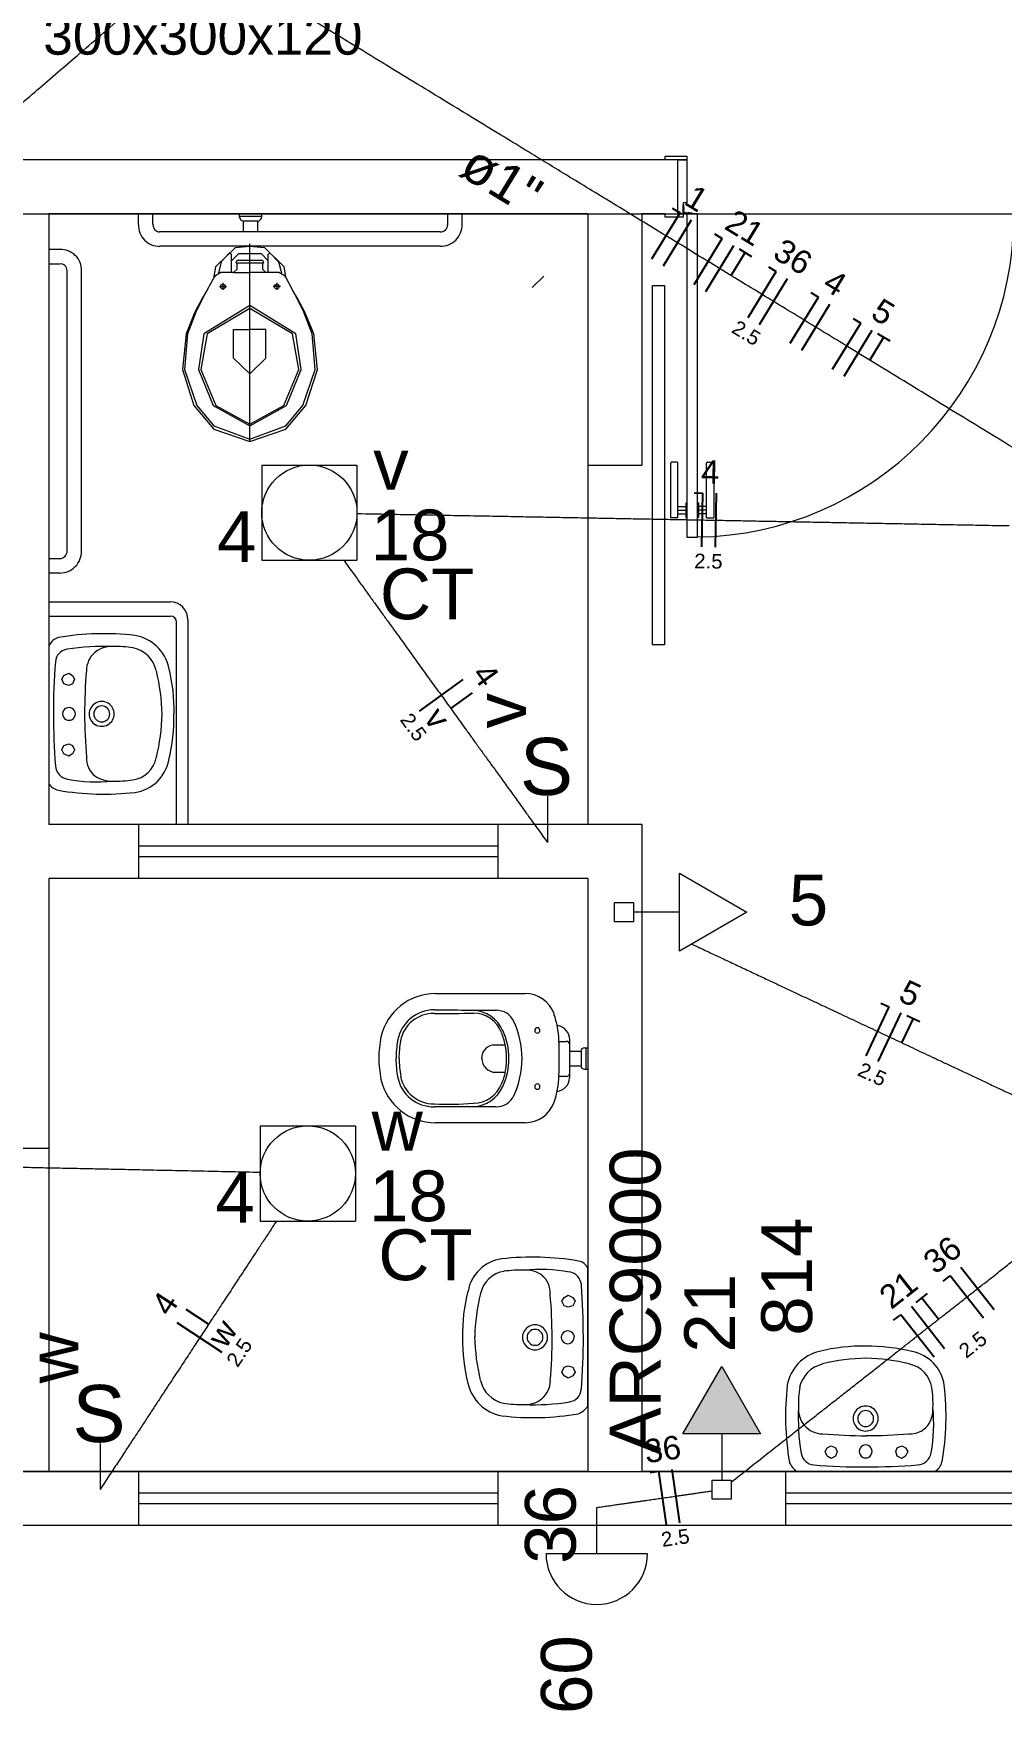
# Model space of a CAD drawing. Header units: millimetres. Extents: x -130 to 1399, y -90 to 1288.
# Drawn here: x 1126.629 to 1129.322, y 1244.906 to 1249.572 of the extents above; entities that cross this region are included whole.
import ezdxf

# ---------------------------------------------------------------- set-up
doc = ezdxf.new("R2010")
doc.units = ezdxf.units.MM
doc.header["$LTSCALE"] = 0.01
for name, color, linetype, lineweight in [('Arquitetura', 134, 'Continuous', 5), ('EL-Condutos', 3, 'Continuous', 13), ('EL-Fios', 9, 'Continuous', 25), ('EL-Textos condutos', 7, 'Continuous', 20), ('EL-Textos fios', 7, 'Continuous', 20), ('EL-Textos pontos', 5, 'Continuous', 20), ('P-SIMBOL', 5, 'Continuous', 5)]:
    doc.layers.add(name, color=color, linetype=linetype, lineweight=lineweight)
doc.styles.add('ARIAL', font='arial.ttf')
pattern_1 = [(45, (1106.27025, 1238.432124), (-0.04419417, 0.04419417), [])]

msp = doc.modelspace()

# ---------------------------------------------------------------- hatches: boundary and pattern name
at = {"layer": 'Arquitetura', "linetype": 'Continuous'}
h = msp.add_hatch(dxfattribs=at)
h.set_pattern_fill('ANSI31', color=256, scale=0.5, style=0)
h.set_pattern_definition(pattern_1)
h.paths.add_polyline_path([(1128.0584, 1248.8777), (1128.0584, 1248.8797), (1128.0584, 1248.8817), (1128.0579, 1248.8837), (1128.0569, 1248.8857), (1128.0564, 1248.8872), (1128.0554, 1248.8892), (1128.0544, 1248.8907), (1128.0534, 1248.8922), (1128.0519, 1248.8937), (1128.0504, 1248.8952), (1128.0489, 1248.8967), (1128.0469, 1248.8977), (1128.0454, 1248.8982), (1128.0439, 1248.8992), (1128.0419, 1248.8997), (1128.0399, 1248.9002), (1128.0379, 1248.9007), (1128.0359, 1248.9007), (1128.0339, 1248.9007), (1128.0319, 1248.9002), (1128.0299, 1248.8997), (1128.0279, 1248.8992), (1128.0259, 1248.8982), (1128.0244, 1248.8977), (1128.0229, 1248.8967), (1128.0214, 1248.8952), (1128.0199, 1248.8937), (1128.0184, 1248.8922), (1128.0169, 1248.8907), (1128.0159, 1248.8892), (1128.0149, 1248.8872), (1128.0144, 1248.8857), (1128.0134, 1248.8837), (1128.0134, 1248.8817), (1128.0129, 1248.8797), (1128.0129, 1248.8777), (1128.0129, 1248.8777), (1128.0129, 1248.8757), (1128.0134, 1248.8737), (1128.0134, 1248.8717), (1128.0144, 1248.8702), (1128.0149, 1248.8682), (1128.0159, 1248.8662), (1128.0169, 1248.8647), (1128.0184, 1248.8632), (1128.0199, 1248.8617), (1128.0214, 1248.8602), (1128.0229, 1248.8592), (1128.0244, 1248.8582), (1128.0259, 1248.8572), (1128.0279, 1248.8562), (1128.0299, 1248.8557), (1128.0319, 1248.8552), (1128.0339, 1248.8552), (1128.0359, 1248.8552), (1128.0379, 1248.8552), (1128.0399, 1248.8552), (1128.0419, 1248.8557), (1128.0439, 1248.8562), (1128.0454, 1248.8572), (1128.0469, 1248.8582), (1128.0489, 1248.8592), (1128.0504, 1248.8602), (1128.0519, 1248.8617), (1128.0534, 1248.8632), (1128.0544, 1248.8647), (1128.0554, 1248.8662), (1128.0564, 1248.8682), (1128.0569, 1248.8702), (1128.0579, 1248.8717), (1128.0584, 1248.8737), (1128.0584, 1248.8757), (1128.0584, 1248.8777), (1128.0584, 1248.8777)])
h = msp.add_hatch(dxfattribs=at)
h.set_pattern_fill('ANSI31', color=256, scale=0.5, style=0)
h.set_pattern_definition(pattern_1)
h.paths.add_polyline_path([(1127.0479, 1245.7157), (1127.0479, 1245.7177), (1127.0474, 1245.7197), (1127.0469, 1245.7212), (1127.0464, 1245.7232), (1127.0459, 1245.7252), (1127.0449, 1245.7267), (1127.0439, 1245.7287), (1127.0429, 1245.7302), (1127.0414, 1245.7317), (1127.0399, 1245.7332), (1127.0384, 1245.7342), (1127.0364, 1245.7352), (1127.0349, 1245.7362), (1127.0329, 1245.7372), (1127.0309, 1245.7377), (1127.0289, 1245.7382), (1127.0269, 1245.7382), (1127.0249, 1245.7382), (1127.0234, 1245.7382), (1127.0214, 1245.7382), (1127.0194, 1245.7377), (1127.0174, 1245.7372), (1127.0154, 1245.7362), (1127.0134, 1245.7352), (1127.0119, 1245.7342), (1127.0104, 1245.7332), (1127.0089, 1245.7317), (1127.0074, 1245.7302), (1127.0064, 1245.7287), (1127.0054, 1245.7267), (1127.0044, 1245.7252), (1127.0034, 1245.7232), (1127.0029, 1245.7212), (1127.0024, 1245.7197), (1127.0024, 1245.7177), (1127.0024, 1245.7157), (1127.0024, 1245.7157), (1127.0024, 1245.7137), (1127.0024, 1245.7117), (1127.0029, 1245.7097), (1127.0034, 1245.7077), (1127.0044, 1245.7057), (1127.0054, 1245.7042), (1127.0064, 1245.7027), (1127.0074, 1245.7007), (1127.0089, 1245.6992), (1127.0104, 1245.6982), (1127.0119, 1245.6967), (1127.0134, 1245.6957), (1127.0154, 1245.6947), (1127.0174, 1245.6942), (1127.0194, 1245.6937), (1127.0214, 1245.6932), (1127.0234, 1245.6927), (1127.0249, 1245.6927), (1127.0269, 1245.6927), (1127.0289, 1245.6932), (1127.0309, 1245.6937), (1127.0329, 1245.6942), (1127.0349, 1245.6947), (1127.0364, 1245.6957), (1127.0384, 1245.6967), (1127.0399, 1245.6982), (1127.0414, 1245.6992), (1127.0429, 1245.7007), (1127.0439, 1245.7027), (1127.0449, 1245.7042), (1127.0459, 1245.7057), (1127.0464, 1245.7077), (1127.0469, 1245.7097), (1127.0474, 1245.7117), (1127.0479, 1245.7137), (1127.0479, 1245.7157), (1127.0479, 1245.7157)])
at = {"layer": 'P-SIMBOL', "linetype": 'Continuous'}
msp.add_hatch(color=256, dxfattribs=at).paths.add_polyline_path([(1128.6522, 1245.6752), (1128.5439, 1245.8627), (1128.4357, 1245.6752)])

# ---------------------------------------------------------------- linework, layer by layer
at = {"layer": 'Arquitetura', "linetype": 'Continuous'}
for p, q in [((1128.3869, 1249.2207), (1124.9714, 1249.2207)), ((1128.4469, 1249.2207), (1128.4214, 1249.2207)), ((1126.6714, 1249.0707), (1126.6714, 1247.3712)), ((1128.1714, 1249.0707), (1126.6714, 1249.0707)), ((1128.1714, 1249.0707), (1128.1714, 1248.3712)), ((1128.3219, 1249.0707), (1128.3219, 1248.3712)), ((1128.3869, 1249.0707), (1128.3219, 1249.0707)), ((1128.4764, 1249.0707), (1128.4214, 1249.0707)), ((1128.1714, 1248.3712), (1128.3219, 1248.3712)), ((1128.3219, 1247.3712), (1126.6714, 1247.3712)), ((1128.3219, 1247.3712), (1128.3219, 1245.5707)), ((1127.9214, 1247.3107), (1126.9214, 1247.3107)), ((1127.9214, 1247.2807), (1126.9214, 1247.2807)), ((1126.6714, 1247.2207), (1126.6714, 1246.4707)), ((1128.1714, 1247.2207), (1126.6714, 1247.2207)), ((1128.1714, 1247.2207), (1128.1714, 1245.5707)), ((1126.5219, 1246.4707), (1126.6714, 1246.4707)), ((1128.1714, 1245.5707), (1123.9214, 1245.5707)), ((1131.1214, 1245.5707), (1128.3219, 1245.5707)), ((1127.9214, 1245.5107), (1126.9214, 1245.5107)), ((1130.7214, 1245.5107), (1128.7214, 1245.5107)), ((1127.9214, 1245.4807), (1126.9214, 1245.4807)), ((1130.7214, 1245.4807), (1128.7214, 1245.4807)), ((1131.1214, 1245.4207), (1120.9714, 1245.4207))]:
    msp.add_line(p, q, dxfattribs=at)
at = {"layer": 'Arquitetura'}
for p, q in [((1126.4454, 1249.0707), (1131.0384, 1249.0707)), ((1126.9214, 1249.0402), (1126.9214, 1249.0707)), ((1126.9614, 1249.0402), (1126.9614, 1249.0707)), ((1127.2019, 1249.0602), (1127.2019, 1249.0707)), ((1127.2639, 1249.0627), (1127.2019, 1249.0627)), ((1127.2129, 1249.0202), (1127.2129, 1249.0497)), ((1127.2529, 1249.0497), (1127.2129, 1249.0497)), ((1127.2529, 1249.0202), (1127.2529, 1249.0497)), ((1127.2639, 1249.0627), (1127.2639, 1249.0707)), ((1127.7819, 1249.0402), (1127.7819, 1249.0707)), ((1127.8219, 1249.0402), (1127.8219, 1249.0707)), ((1128.4384, 1249.0872), (1128.4384, 1249.0847)), ((1128.4529, 1249.0722), (1128.4504, 1249.0722)), ((1127.7604, 1249.0202), (1126.9794, 1249.0202)), ((1126.7024, 1248.9707), (1126.6714, 1248.9707)), ((1127.7604, 1248.9802), (1126.9794, 1248.9802)), ((1127.2314, 1248.4367), (1127.2314, 1248.9867)), ((1126.7024, 1248.9307), (1126.6714, 1248.9307)), ((1126.7224, 1248.1322), (1126.7224, 1248.9132)), ((1126.7624, 1248.1322), (1126.7624, 1248.9132)), ((1127.1464, 1248.8677), (1127.1659, 1248.8677)), ((1127.1559, 1248.8787), (1127.1559, 1248.8587)), ((1127.3159, 1248.8677), (1127.2959, 1248.8677)), ((1127.3059, 1248.8787), (1127.3059, 1248.8587)), ((1128.1714, 1248.3712), (1128.1714, 1247.3712)), ((1126.7024, 1248.1107), (1126.6714, 1248.1107)), ((1126.7024, 1248.0707), (1126.6714, 1248.0707)), ((1126.6714, 1247.9907), (1127.0089, 1247.9907)), ((1126.6714, 1247.9507), (1127.0104, 1247.9507)), ((1126.6714, 1247.8682), (1126.6714, 1247.6782)), ((1126.7079, 1247.7752), (1126.7139, 1247.7857)), ((1126.7139, 1247.7857), (1126.7269, 1247.7922)), ((1126.7269, 1247.7922), (1126.7374, 1247.7857)), ((1126.7374, 1247.7857), (1126.7434, 1247.7752)), ((1126.6714, 1247.7412), (1126.6714, 1247.5532)), ((1126.7139, 1247.7627), (1126.7079, 1247.7752)), ((1126.7269, 1247.7582), (1126.7139, 1247.7627)), ((1126.7374, 1247.7627), (1126.7269, 1247.7582)), ((1126.7434, 1247.7752), (1126.7374, 1247.7627)), ((1126.6714, 1247.6782), (1126.6714, 1247.4852)), ((1126.7079, 1247.5787), (1126.7139, 1247.5912)), ((1126.7139, 1247.5677), (1126.7079, 1247.5787)), ((1126.7139, 1247.5912), (1126.7269, 1247.5952)), ((1126.7269, 1247.5617), (1126.7139, 1247.5677)), ((1126.7269, 1247.5952), (1126.7374, 1247.5912)), ((1126.7374, 1247.5677), (1126.7269, 1247.5617)), ((1126.7374, 1247.5912), (1126.7434, 1247.5787)), ((1126.7434, 1247.5787), (1126.7374, 1247.5677)), ((1126.9214, 1247.3712), (1126.9214, 1247.2207)), ((1127.9214, 1247.3712), (1127.9214, 1247.2207)), ((1127.7474, 1246.9007), (1127.9969, 1246.9007)), ((1128.0914, 1246.7677), (1128.1114, 1246.7677)), ((1128.1209, 1246.6662), (1128.1209, 1246.7717)), ((1127.9139, 1246.7577), (1127.9414, 1246.7577)), ((1128.1209, 1246.7402), (1128.1524, 1246.7402)), ((1128.1524, 1246.7402), (1128.1524, 1246.6997)), ((1128.1619, 1246.7497), (1128.1714, 1246.7497)), ((1128.1654, 1246.7497), (1128.1654, 1246.6902)), ((1128.1714, 1246.7507), (1128.1714, 1246.6872)), ((1127.9414, 1246.6812), (1127.9139, 1246.6812)), ((1128.1114, 1246.6702), (1128.0909, 1246.6702)), ((1128.1209, 1246.6997), (1128.1524, 1246.6997)), ((1128.1619, 1246.6902), (1128.1714, 1246.6902)), ((1127.9969, 1246.5412), (1127.7474, 1246.5412)), ((1126.6714, 1246.4707), (1126.6714, 1245.5707)), ((1128.1714, 1245.9452), (1128.1714, 1246.1377)), ((1128.1059, 1246.0552), (1128.1169, 1246.0617)), ((1128.1169, 1246.0617), (1128.1294, 1246.0552)), ((1128.1714, 1245.8817), (1128.1714, 1246.0702)), ((1128.0994, 1246.0447), (1128.1059, 1246.0552)), ((1128.1059, 1246.0322), (1128.0994, 1246.0447)), ((1128.1169, 1246.0277), (1128.1059, 1246.0322)), ((1128.1294, 1246.0322), (1128.1169, 1246.0277)), ((1128.1294, 1246.0552), (1128.1359, 1246.0447)), ((1128.1359, 1246.0447), (1128.1294, 1246.0322)), ((1128.1714, 1245.7547), (1128.1714, 1245.9452)), ((1128.0994, 1245.8477), (1128.1059, 1245.8607)), ((1128.1059, 1245.8372), (1128.0994, 1245.8477)), ((1128.1059, 1245.8607), (1128.1169, 1245.8647)), ((1128.1169, 1245.8307), (1128.1059, 1245.8372)), ((1128.1169, 1245.8647), (1128.1294, 1245.8607)), ((1128.1294, 1245.8372), (1128.1169, 1245.8307)), ((1128.1294, 1245.8607), (1128.1359, 1245.8477)), ((1128.1359, 1245.8477), (1128.1294, 1245.8372)), ((1128.8374, 1245.6367), (1128.8484, 1245.6427)), ((1128.8484, 1245.6427), (1128.8609, 1245.6367)), ((1129.0324, 1245.6367), (1129.0449, 1245.6427)), ((1129.0449, 1245.6427), (1129.0554, 1245.6367)), ((1128.8314, 1245.6262), (1128.8374, 1245.6367)), ((1128.8374, 1245.6132), (1128.8314, 1245.6262)), ((1128.8484, 1245.6067), (1128.8374, 1245.6132)), ((1128.8609, 1245.6132), (1128.8484, 1245.6067)), ((1128.8609, 1245.6367), (1128.8654, 1245.6262)), ((1128.8654, 1245.6262), (1128.8609, 1245.6132)), ((1129.0284, 1245.6262), (1129.0324, 1245.6367)), ((1129.0324, 1245.6132), (1129.0284, 1245.6262)), ((1129.0449, 1245.6067), (1129.0324, 1245.6132)), ((1129.0554, 1245.6132), (1129.0449, 1245.6067)), ((1129.0554, 1245.6367), (1129.0619, 1245.6262)), ((1129.0619, 1245.6262), (1129.0554, 1245.6132)), ((1126.4454, 1245.5707), (1131.0384, 1245.5707)), ((1126.9214, 1245.5707), (1126.9214, 1245.4207)), ((1127.9214, 1245.5707), (1127.9214, 1245.4207)), ((1128.7214, 1245.5707), (1128.7214, 1245.4207)), ((1128.7549, 1245.5707), (1128.9459, 1245.5707)), ((1128.8819, 1245.5707), (1129.0704, 1245.5707)), ((1128.9459, 1245.5707), (1129.1379, 1245.5707))]:
    msp.add_line(p, q, dxfattribs=at)
at = {"layer": 'Arquitetura', "color": 2}
for p, q in [((1128.4469, 1249.0707), (1128.4469, 1248.1707)), ((1128.4764, 1249.0707), (1128.4469, 1249.0707)), ((1128.4764, 1248.1707), (1128.4764, 1249.0707)), ((1128.4469, 1248.1707), (1128.4764, 1248.1707))]:
    msp.add_line(p, q, dxfattribs=at)
at = {"layer": 'Arquitetura', "color": 3, "linetype": 'Continuous'}
for p, q in [((1128.4014, 1248.3762), (1128.4014, 1248.2247)), ((1128.4184, 1248.3792), (1128.4044, 1248.3792)), ((1128.4214, 1248.2247), (1128.4214, 1248.3762)), ((1128.5019, 1248.2247), (1128.5019, 1248.3762)), ((1128.5049, 1248.3792), (1128.5194, 1248.3792)), ((1128.5219, 1248.3762), (1128.5219, 1248.2247)), ((1128.4444, 1248.2657), (1128.4444, 1248.2257)), ((1128.4789, 1248.2657), (1128.4789, 1248.2257))]:
    msp.add_line(p, q, dxfattribs=at)
at = {"layer": 'Arquitetura', "color": 3}
for p, q in [((1128.4214, 1248.2557), (1128.4444, 1248.2557)), ((1128.4444, 1248.2657), (1128.4469, 1248.2657)), ((1128.4789, 1248.2657), (1128.4764, 1248.2657)), ((1128.5019, 1248.2557), (1128.4789, 1248.2557)), ((1128.4214, 1248.2247), (1128.4014, 1248.2247)), ((1128.4214, 1248.2462), (1128.4444, 1248.2462)), ((1128.4214, 1248.2357), (1128.4444, 1248.2357)), ((1128.4444, 1248.2257), (1128.4469, 1248.2257)), ((1128.4789, 1248.2257), (1128.4764, 1248.2257)), ((1128.5019, 1248.2462), (1128.4789, 1248.2462)), ((1128.5019, 1248.2357), (1128.4789, 1248.2357)), ((1128.5019, 1248.2247), (1128.5219, 1248.2247))]:
    msp.add_line(p, q, dxfattribs=at)
at = {"layer": 'Arquitetura', "color": 7}
for p, q in [((1127.0269, 1247.3712), (1127.0269, 1247.9337)), ((1127.0589, 1247.9407), (1127.0589, 1247.3712))]:
    msp.add_line(p, q, dxfattribs=at)
at = {"layer": 'Arquitetura', "color": 3}
for points in [[(1128.4469, 1249.2207), (1128.4214, 1249.2207), (1128.3869, 1249.2207), (1128.3869, 1249.2307), (1128.4469, 1249.2307), (1128.4469, 1249.2207)], [(1128.4369, 1249.0607), (1128.3869, 1249.0607), (1128.3869, 1249.0707), (1128.4369, 1249.0707), (1128.4369, 1249.0607)]]:
    msp.add_lwpolyline(points, close=True, dxfattribs=at)
at = {"layer": 'Arquitetura', "color": 2}
msp.add_lwpolyline([(1128.4469, 1249.1007), (1128.4369, 1249.1007), (1128.4369, 1249.0707), (1128.4214, 1249.0707), (1128.4214, 1249.2207), (1128.4469, 1249.2207), (1128.4469, 1249.1007)], close=True, dxfattribs=at)
at = {"layer": 'Arquitetura', "color": 1}
for points in [[(1128.4379, 1249.0752), (1128.4369, 1249.0732), (1128.4369, 1249.0732), (1128.4369, 1249.0757), (1128.4369, 1249.0957), (1128.4379, 1249.0957), (1128.4379, 1249.0752)], [(1128.4409, 1249.0717), (1128.4394, 1249.0707), (1128.4394, 1249.0707), (1128.4414, 1249.0707), (1128.4614, 1249.0707), (1128.4614, 1249.0717), (1128.4409, 1249.0717)]]:
    msp.add_lwpolyline(points, dxfattribs=at)
at = {"layer": 'Arquitetura'}
for points in [[(1128.4389, 1249.0882), (1128.4384, 1249.0872), (1128.4379, 1249.0872)], [(1128.4389, 1249.0832), (1128.4384, 1249.0847), (1128.4379, 1249.0847)], [(1128.4389, 1249.0862), (1128.4394, 1249.0862), (1128.4394, 1249.0882), (1128.4389, 1249.0882), (1128.4389, 1249.0832), (1128.4394, 1249.0832), (1128.4394, 1249.0857), (1128.4389, 1249.0857)], [(1128.4519, 1249.0732), (1128.4519, 1249.0732), (1128.4539, 1249.0732), (1128.4539, 1249.0732), (1128.4494, 1249.0732), (1128.4494, 1249.0732), (1128.4514, 1249.0732), (1128.4514, 1249.0732)], [(1128.4494, 1249.0732), (1128.4504, 1249.0722), (1128.4504, 1249.0717)], [(1128.4539, 1249.0732), (1128.4529, 1249.0722), (1128.4529, 1249.0717)], [(1127.1314, 1248.8942), (1127.1319, 1248.8947), (1127.1319, 1248.8947), (1127.1364, 1248.9237), (1127.1909, 1248.9767), (1127.1909, 1248.9767), (1127.2314, 1248.9807), (1127.2314, 1248.9807), (1127.2714, 1248.9767), (1127.2714, 1248.9767), (1127.3259, 1248.9237), (1127.3259, 1248.9237), (1127.3304, 1248.8947), (1127.3304, 1248.8942), (1127.3304, 1248.8942)], [(1127.1799, 1248.9067), (1127.1799, 1248.9392), (1127.1799, 1248.9577), (1127.1739, 1248.9612), (1127.1739, 1248.9612), (1127.1509, 1248.9367), (1127.1509, 1248.9367), (1127.1434, 1248.9057), (1127.1434, 1248.9057)], [(1127.1799, 1248.9392), (1127.2004, 1248.9597), (1127.2004, 1248.9597), (1127.2314, 1248.9597), (1127.2624, 1248.9597), (1127.2824, 1248.9392), (1127.2824, 1248.9392)], [(1127.2824, 1248.9067), (1127.2824, 1248.9392), (1127.2824, 1248.9577), (1127.2879, 1248.9612), (1127.2879, 1248.9612), (1127.3109, 1248.9367), (1127.3109, 1248.9367), (1127.3189, 1248.9057), (1127.3189, 1248.9057)], [(1127.1859, 1248.9072), (1127.1504, 1248.9072), (1127.1334, 1248.8967), (1127.1334, 1248.8967), (1127.1314, 1248.8942), (1127.1314, 1248.8937), (1127.1314, 1248.8937), (1127.1109, 1248.8567), (1127.0989, 1248.8367), (1127.0989, 1248.8367), (1127.0779, 1248.7967), (1127.0779, 1248.7967), (1127.0534, 1248.7367), (1127.0534, 1248.7367), (1127.0434, 1248.6367), (1127.0434, 1248.6367), (1127.0754, 1248.5367), (1127.0754, 1248.5367), (1127.1309, 1248.4712), (1127.1309, 1248.4712), (1127.2314, 1248.4367), (1127.2314, 1248.4367), (1127.3309, 1248.4712), (1127.3309, 1248.4712), (1127.3869, 1248.5367), (1127.3869, 1248.5367), (1127.4194, 1248.6367), (1127.4194, 1248.6367), (1127.4089, 1248.7367), (1127.4089, 1248.7367), (1127.3839, 1248.7967), (1127.3839, 1248.7967), (1127.3629, 1248.8367), (1127.3629, 1248.8367), (1127.3509, 1248.8567), (1127.3509, 1248.8567), (1127.3309, 1248.8937), (1127.3304, 1248.8942), (1127.3304, 1248.8942), (1127.3289, 1248.8967), (1127.3114, 1248.9072), (1127.3114, 1248.9072), (1127.2759, 1248.9072)], [(1127.1859, 1248.9072), (1127.1959, 1248.9167), (1127.1959, 1248.9167), (1127.1959, 1248.9297), (1127.1934, 1248.9352), (1127.1934, 1248.9352), (1127.1959, 1248.9417), (1127.1959, 1248.9417), (1127.2314, 1248.9417), (1127.2659, 1248.9417), (1127.2689, 1248.9352), (1127.2689, 1248.9352), (1127.2659, 1248.9297), (1127.2659, 1248.9297), (1127.2659, 1248.9167), (1127.2759, 1248.9072), (1127.2759, 1248.9072)], [(1127.1859, 1248.9072), (1127.2309, 1248.9072)], [(1127.1959, 1248.9337), (1127.2314, 1248.9337), (1127.2659, 1248.9337)], [(1127.2759, 1248.9072), (1127.2314, 1248.9072)], [(1128.3514, 1248.8712), (1128.3849, 1248.8712), (1128.3849, 1247.8712), (1128.3514, 1247.8712), (1128.3514, 1248.8712)], [(1127.1109, 1248.8567), (1127.0999, 1248.8367), (1127.0809, 1248.7967), (1127.0809, 1248.7967), (1127.0574, 1248.7367), (1127.0574, 1248.7367), (1127.0494, 1248.6367), (1127.0494, 1248.6367), (1127.0839, 1248.5367), (1127.0839, 1248.5367), (1127.1309, 1248.4802), (1127.1309, 1248.4802), (1127.2314, 1248.4437), (1127.2314, 1248.4437), (1127.3309, 1248.4802), (1127.3309, 1248.4802), (1127.3784, 1248.5367), (1127.3784, 1248.5367), (1127.4124, 1248.6367), (1127.4124, 1248.6367), (1127.4044, 1248.7367), (1127.4044, 1248.7367), (1127.3809, 1248.7967), (1127.3809, 1248.7967), (1127.3619, 1248.8367), (1127.3619, 1248.8367), (1127.3509, 1248.8567)], [(1127.3589, 1248.7367), (1127.2314, 1248.8152), (1127.2314, 1248.8152), (1127.1029, 1248.7367), (1127.1029, 1248.7367), (1127.0884, 1248.6367), (1127.0884, 1248.6367), (1127.1289, 1248.5367), (1127.1289, 1248.5367), (1127.2314, 1248.4802), (1127.2314, 1248.4802), (1127.3329, 1248.5367), (1127.3329, 1248.5367), (1127.3734, 1248.6367), (1127.3734, 1248.6367), (1127.3589, 1248.7367), (1127.3589, 1248.7367)], [(1127.3499, 1248.7367), (1127.2314, 1248.8067), (1127.2314, 1248.8067), (1127.1119, 1248.7367), (1127.1119, 1248.7367), (1127.0949, 1248.6367), (1127.0949, 1248.6367), (1127.1364, 1248.5367), (1127.1364, 1248.5367), (1127.2314, 1248.4847), (1127.2314, 1248.4847), (1127.3259, 1248.5367), (1127.3259, 1248.5367), (1127.3674, 1248.6367), (1127.3674, 1248.6367), (1127.3499, 1248.7367), (1127.3499, 1248.7367)], [(1127.2314, 1248.6247), (1127.1859, 1248.6687), (1127.1859, 1248.6687), (1127.1859, 1248.7487), (1127.2314, 1248.7487)], [(1127.2314, 1248.6247), (1127.2759, 1248.6687), (1127.2759, 1248.6687), (1127.2759, 1248.7487), (1127.2314, 1248.7487)]]:
    msp.add_lwpolyline(points, dxfattribs=at)
at = {"layer": 'Arquitetura', "color": 1}
msp.add_circle((1128.4394, 1249.0732), 0.0025, dxfattribs=at)
at = {"layer": 'Arquitetura'}
for centre in [(1127.1559, 1248.8677), (1127.3059, 1248.8677)]:
    msp.add_circle(centre, 0.0065, dxfattribs=at)
for centre, radius, start, end in [((1127.2159, 1249.0632), 0.0136, 186.966, 257.581), ((1127.2504, 1249.0632), 0.0138, 280.936, 356.444), ((1128.4644, 1249.0632), 0.8921, 270.777, 359.871), ((1126.9794, 1249.0377), 0.0579, 177.619, 270.986), ((1126.9799, 1249.0382), 0.0181, 173.536, 269.508), ((1127.7614, 1249.0402), 0.0201, 267.114, 359.949), ((1127.7619, 1249.0402), 0.06, 268.866, 0.134), ((1126.7049, 1248.9132), 0.0579, 359.014, 92.3815), ((1126.7044, 1248.9127), 0.0181, 0.492, 96.4638), ((1126.7024, 1248.1307), 0.06, 269.866, 1.1338), ((1126.7024, 1248.1312), 0.0201, 270.051, 2.8862), ((1127.0089, 1247.9407), 0.05, 0, 90), ((1126.7164, 1247.8427), 0.0522, 110.542, 148.93), ((1126.8249, 1247.1482), 0.7539, 83.4134, 99.6929), ((1126.8909, 1247.7817), 0.1175, 12.514, 79.9443), ((1126.7284, 1247.8207), 0.0385, 98.7558, 175.613), ((1126.8209, 1247.2532), 0.6136, 87.3231, 99.2415), ((1126.8429, 1247.7987), 0.0667, 130.344, 179.449), ((1126.8454, 1247.7947), 0.0716, 86.6025, 129.6), ((1126.8594, 1247.5552), 0.311, 81.3221, 91.8265), ((1126.8879, 1247.7802), 0.0847, 12.9461, 77.2809), ((1128.3999, 1247.6852), 1.7156, 175.375, 180.21), ((1128.2459, 1247.6757), 1.4748, 175.19, 179.939), ((1126.4104, 1247.6642), 0.5766, 1.3524, 13.5038), ((1126.5469, 1247.6897), 0.4735, 358.698, 14.4219), ((1126.7279, 1247.6792), 0.018, 120.019, 180.037), ((1126.7279, 1247.6787), 0.018, 60.0128, 119.987), ((1126.7279, 1247.6787), 0.018, 0, 60.0398), ((1126.8189, 1247.6787), 0.0349, 119.997, 179.999), ((1126.8189, 1247.6787), 0.0222, 90, 180), ((1126.8189, 1247.6787), 0.0349, 60.0032, 119.997), ((1126.8189, 1247.6787), 0.0222, 0, 90), ((1126.8189, 1247.6787), 0.0349, 0, 59.9929), ((1128.5634, 1247.6787), 1.879, 180, 184.414), ((1126.7279, 1247.6787), 0.018, 180, 240.04), ((1126.7279, 1247.6792), 0.018, 240.013, 299.987), ((1126.7279, 1247.6787), 0.018, 300.019, 0.0367), ((1128.1239, 1247.6787), 1.3526, 180.021, 185.095), ((1126.8189, 1247.6787), 0.0349, 180, 239.993), ((1126.8189, 1247.6787), 0.0222, 180.01, 270), ((1126.8189, 1247.6792), 0.0349, 240.003, 299.997), ((1126.8189, 1247.6787), 0.0222, 270, 0), ((1126.8189, 1247.6792), 0.0349, 299.997, 359.999), ((1126.4144, 1247.6912), 0.5725, 346.458, 358.697), ((1126.5459, 1247.6682), 0.4741, 345.637, 1.3415), ((1126.8394, 1247.5552), 0.0631, 176.773, 230.755), ((1126.8939, 1247.5727), 0.0784, 278.419, 348.384), ((1126.7304, 1247.5367), 0.0402, 183.114, 260.393), ((1126.8449, 1247.5702), 0.0781, 234.652, 272.839), ((1126.8964, 1247.5702), 0.1107, 277.72, 349.592), ((1126.7059, 1247.5042), 0.0386, 207.867, 258.569), ((1126.8254, 1248.2087), 0.7531, 260.279, 276.577), ((1126.8034, 1247.9402), 0.4504, 259.782, 275.797), ((1126.8599, 1247.8107), 0.3189, 267.995, 278.17), ((1127.7474, 1246.7452), 0.1555, 90.0055, 167.294), ((1127.9974, 1246.8162), 0.0848, 19.0789, 90.1997), ((1127.7454, 1246.7502), 0.1054, 90.4233, 168.89), ((1127.8879, 1255.6972), 8.8425, 269.072, 270.188), ((1127.8474, 1246.7597), 0.0949, 23.5727, 86.7329), ((1127.9169, 1246.8002), 0.054, 24.961, 90.9064), ((1127.7419, 1246.7522), 0.0932, 88.5002, 169.656), ((1127.7734, 1252.5042), 5.6587, 269.71, 270.806), ((1127.8534, 1246.7622), 0.0836, 20.863, 90.2362), ((1127.7439, 1246.7197), 0.2444, 0, 24.9606), ((1128.0309, 1246.7982), 0.00741, 90, 180), ((1128.0309, 1246.7982), 0.00741, 0, 90), ((1127.8424, 1246.7622), 0.2486, 2.049, 19.145), ((1128.0819, 1246.7727), 0.0391, 358.418, 83.4493), ((1127.8819, 1246.7212), 0.292, 168.435, 191.568), ((1127.9139, 1246.7197), 0.2762, 169.437, 180), ((1127.9114, 1246.7202), 0.2655, 169.437, 180.003), ((1127.7884, 1246.7302), 0.1554, 10.3133, 23.389), ((1127.7839, 1246.7237), 0.1679, 358.718, 26.1404), ((1128.0309, 1246.7982), 0.00741, 180, 270), ((1128.0309, 1246.7982), 0.00741, 270, 0), ((1126.6964, 1246.7212), 1.3956, 357.951, 2.0489), ((1128.1114, 1246.7582), 0.00952, 0, 90), ((1127.9134, 1246.7197), 0.2759, 180, 190.577), ((1127.9264, 1246.7207), 0.2801, 180.136, 190.285), ((1127.9114, 1246.7217), 0.0357, 86.0445, 182.345), ((1127.9154, 1246.7207), 0.0391, 180.003, 270), ((1127.7839, 1246.7162), 0.1679, 333.861, 1.28), ((1127.7454, 1246.7197), 0.1999, 348.981, 0.0022), ((1127.7454, 1246.7197), 0.2, 0, 11.0171), ((1127.7439, 1246.7197), 0.2444, 335.039, 0.0003), ((1128.1619, 1246.7402), 0.00952, 90, 180), ((1127.7429, 1246.6882), 0.1026, 190.569, 270.928), ((1127.7429, 1246.6882), 0.0942, 190.569, 270.928), ((1127.8374, 1246.6977), 0.1055, 333.002, 351.195), ((1127.8434, 1246.6797), 0.2479, 340.843, 358.109), ((1128.0819, 1246.6672), 0.0388, 275.575, 358.63), ((1128.1114, 1246.6797), 0.00952, 270, 0), ((1128.1619, 1246.6997), 0.00952, 180, 270), ((1127.7474, 1246.6967), 0.1555, 192.713, 269.998), ((1127.8489, 1246.6792), 0.0932, 272.443, 336.734), ((1127.8534, 1246.6797), 0.0836, 269.764, 339.137), ((1128.0309, 1246.6417), 0.00741, 90, 180), ((1128.0309, 1246.6417), 0.00741, 180, 270), ((1128.0309, 1246.6417), 0.00741, 0, 90), ((1128.0309, 1246.6417), 0.00741, 270, 0), ((1127.7859, 1247.2437), 0.6512, 266.351, 275.878), ((1127.8299, 1237.4392), 9.1467, 89.4622, 90.5333), ((1127.9169, 1246.6397), 0.054, 269.094, 335.039), ((1127.9974, 1246.6262), 0.0848, 269.8, 340.921), ((1127.9469, 1246.0527), 0.1107, 97.7196, 169.592), ((1128.0179, 1245.4142), 0.7531, 80.2791, 96.5765), ((1128.1379, 1246.1187), 0.0386, 27.8673, 78.5693), ((1127.9499, 1246.0502), 0.0784, 98.4194, 168.384), ((1127.9834, 1245.8122), 0.3189, 87.9946, 98.1696), ((1128.0399, 1245.6827), 0.4504, 79.782, 95.7972), ((1127.9984, 1246.0532), 0.0781, 54.6525, 92.8394), ((1128.0039, 1246.0677), 0.0631, 356.773, 50.7547), ((1128.1134, 1246.0867), 0.0402, 3.114, 80.3928), ((1128.2969, 1245.9552), 0.4741, 165.637, 181.341), ((1128.4289, 1245.9317), 0.5725, 166.458, 178.697), ((1126.7194, 1245.9442), 1.3526, 0.0208, 5.0951), ((1126.2799, 1245.9442), 1.879, 0, 4.4144), ((1128.0244, 1245.9442), 0.0349, 119.997, 179.999), ((1128.0244, 1245.9442), 0.0222, 90, 180), ((1128.0244, 1245.9442), 0.0349, 60.0032, 119.997), ((1128.0244, 1245.9442), 0.0222, 0.0097, 90), ((1128.0244, 1245.9442), 0.0349, 0, 59.9929), ((1128.2964, 1245.9332), 0.4735, 178.698, 194.422), ((1128.4329, 1245.9592), 0.5766, 181.352, 193.504), ((1128.0244, 1245.9442), 0.0349, 180, 239.993), ((1128.0244, 1245.9442), 0.0222, 180, 270), ((1128.0244, 1245.9442), 0.0222, 270, 0), ((1128.0244, 1245.9442), 0.0349, 299.997, 359.999), ((1126.5974, 1245.9472), 1.4748, 355.19, 359.939), ((1128.1154, 1245.9442), 0.018, 120.019, 180.037), ((1128.1154, 1245.9442), 0.018, 180, 240.04), ((1128.1154, 1245.9442), 0.018, 60.0128, 119.987), ((1128.1154, 1245.9442), 0.018, 240.013, 299.987), ((1128.1154, 1245.9442), 0.018, 300.019, 0.0367), ((1128.1159, 1245.9442), 0.018, 0, 60.0398), ((1126.4434, 1245.9377), 1.7156, 355.375, 0.2103), ((1128.9339, 1245.4462), 0.4735, 88.698, 104.422), ((1128.9554, 1245.4452), 0.4741, 75.6368, 91.3415), ((1128.0244, 1245.9442), 0.0349, 240.003, 299.997), ((1128.8419, 1245.7902), 0.1175, 102.514, 169.944), ((1128.9594, 1245.3097), 0.5766, 91.3524, 103.504), ((1128.9324, 1245.3137), 0.5725, 76.4579, 88.6966), ((1129.0534, 1245.7957), 0.1107, 7.7196, 79.5925), ((1128.8434, 1245.7872), 0.0847, 102.946, 167.281), ((1129.0509, 1245.7927), 0.0784, 8.4194, 78.3837), ((1127.9524, 1245.8417), 0.1175, 192.514, 259.944), ((1127.9554, 1245.8432), 0.0847, 192.946, 257.281), ((1128.0004, 1245.8242), 0.0667, 310.344, 359.449), ((1128.1149, 1245.8027), 0.0385, 278.756, 355.613), ((1129.4754, 1245.7242), 0.7539, 173.413, 189.693), ((1129.0684, 1245.7587), 0.311, 171.322, 181.826), ((1128.8129, 1245.7592), 0.3189, 357.995, 8.1696), ((1128.4149, 1245.7247), 0.7531, 350.279, 6.5765), ((1127.9834, 1246.0682), 0.311, 261.322, 271.826), ((1127.9979, 1245.8287), 0.0716, 266.602, 309.6), ((1128.0224, 1246.3702), 0.6136, 267.323, 279.242), ((1128.1269, 1245.7807), 0.0522, 290.542, 328.93), ((1129.3704, 1245.7202), 0.6136, 177.323, 189.242), ((1128.8289, 1245.7447), 0.0716, 176.602, 219.6), ((1128.9444, 1245.7182), 0.0349, 150.003, 209.997), ((1128.9444, 1245.7182), 0.0349, 90, 149.993), ((1128.9444, 1245.7182), 0.0222, 90, 180), ((1128.9444, 1245.7182), 0.0349, 29.9968, 89.9993), ((1128.9444, 1245.7182), 0.0222, 0, 90), ((1128.9444, 1245.7182), 0.0349, 330.003, 29.9968), ((1129.0534, 1245.7442), 0.0781, 324.652, 2.8394), ((1128.6834, 1245.7027), 0.4504, 349.782, 5.7972), ((1128.0184, 1246.4747), 0.7539, 263.413, 279.693), ((1128.8249, 1245.7422), 0.0667, 220.344, 269.449), ((1128.9444, 1245.7182), 0.0349, 209.997, 269.999), ((1128.9444, 1245.7182), 0.0222, 180, 270), ((1128.9444, 1245.7182), 0.0222, 270.01, 0), ((1128.9444, 1245.7182), 0.0349, 270, 329.993), ((1129.0684, 1245.7387), 0.0631, 266.773, 320.755), ((1128.9479, 1247.1452), 1.4748, 265.19, 269.939), ((1128.9444, 1245.6267), 0.018, 90, 150.04), ((1128.9444, 1245.6267), 0.018, 30.0191, 90.0367), ((1128.9444, 1247.0232), 1.3526, 270.021, 275.095), ((1128.7809, 1245.6157), 0.0522, 200.542, 238.93), ((1128.8029, 1245.6277), 0.0385, 188.756, 265.613), ((1128.9444, 1245.6267), 0.018, 150.013, 209.987), ((1128.9444, 1245.6267), 0.018, 210.019, 270.037), ((1128.9444, 1245.6267), 0.018, 270, 330.04), ((1128.9444, 1245.6267), 0.018, 330.013, 29.9872), ((1129.0869, 1245.6292), 0.0402, 273.114, 350.393), ((1129.1189, 1245.6052), 0.0386, 297.867, 348.569), ((1128.9384, 1247.2992), 1.7156, 265.375, 270.21), ((1128.9444, 1247.4627), 1.879, 270, 274.414)]:
    msp.add_arc(centre, radius, start, end, dxfattribs=at)
at = {"layer": 'Arquitetura', "color": 3, "linetype": 'Continuous'}
for centre, start, end in [((1128.4049, 1248.3762), 99.4623, 180), ((1128.4189, 1248.3762), 0, 99.4623), ((1128.5044, 1248.3762), 80.5377, 180), ((1128.5184, 1248.3762), 0, 80.5377)]:
    msp.add_arc(centre, 0.003, start, end, dxfattribs=at)
at = {"layer": 'Arquitetura', "color": 7}
msp.add_arc((1127.0099, 1247.9337), 0.0172, 0.9114, 88.211, dxfattribs=at)
at = {"layer": 'EL-Condutos', "linetype": 'Continuous'}
for points in [[(1129.4676, 1248.3507), (1129.3677, 1248.4117), (1129.2735, 1248.4692), (1129.1845, 1248.5235), (1129.1003, 1248.5749), (1129.0205, 1248.6236), (1128.9447, 1248.6699), (1128.8724, 1248.714), (1128.8033, 1248.7562), (1128.7369, 1248.7967), (1128.6728, 1248.8358), (1128.6105, 1248.8739), (1128.5497, 1248.911), (1128.4899, 1248.9475), (1128.4307, 1248.9836), (1128.3716, 1249.0196), (1128.3124, 1249.0558), (1128.2525, 1249.0924), (1128.1914, 1249.1296), (1128.1289, 1249.1678), (1128.0645, 1249.2071), (1127.9977, 1249.2479), (1127.9281, 1249.2904), (1127.8553, 1249.3348), (1127.7789, 1249.3814), (1127.6985, 1249.4305), (1127.6136, 1249.4823), (1127.5239, 1249.5371), (1127.4288, 1249.5951), (1127.328, 1249.6566), (1127.2211, 1249.7219)], [(1125.402, 1248.3507), (1125.4717, 1248.4107), (1125.5375, 1248.4673), (1125.5998, 1248.5208), (1125.6587, 1248.5714), (1125.7145, 1248.6195), (1125.7676, 1248.6652), (1125.8183, 1248.7087), (1125.8668, 1248.7504), (1125.9133, 1248.7905), (1125.9583, 1248.8291), (1126.0019, 1248.8667), (1126.0445, 1248.9033), (1126.0864, 1248.9393), (1126.1277, 1248.9749), (1126.1689, 1249.0103), (1126.2101, 1249.0457), (1126.2518, 1249.0815), (1126.2941, 1249.1179), (1126.3373, 1249.1551), (1126.3818, 1249.1933), (1126.4277, 1249.2329), (1126.4755, 1249.2739), (1126.5253, 1249.3168), (1126.5775, 1249.3617), (1126.6324, 1249.4089), (1126.6902, 1249.4586), (1126.7512, 1249.511), (1126.8157, 1249.5665), (1126.884, 1249.6252), (1126.9563, 1249.6875)], [(1127.5307, 1248.2364), (1127.6181, 1248.2347), (1127.7009, 1248.2332), (1127.7793, 1248.2317), (1127.8535, 1248.2304), (1127.924, 1248.2291), (1127.991, 1248.2278), (1128.0548, 1248.2266), (1128.1158, 1248.2255), (1128.1741, 1248.2244), (1128.2302, 1248.2234), (1128.2844, 1248.2223), (1128.3368, 1248.2214), (1128.3879, 1248.2204), (1128.438, 1248.2195), (1128.4873, 1248.2186), (1128.5362, 1248.2177), (1128.5849, 1248.2168), (1128.6337, 1248.2158), (1128.6831, 1248.2149), (1128.7332, 1248.214), (1128.7843, 1248.213), (1128.8369, 1248.2121), (1128.8911, 1248.2111), (1128.9473, 1248.21), (1129.0058, 1248.2089), (1129.0669, 1248.2078), (1129.1309, 1248.2066), (1129.1981, 1248.2054), (1129.2688, 1248.204), (1129.3433, 1248.2027)], [(1127.4921, 1248.1066), (1127.5154, 1248.0743), (1127.5374, 1248.0439), (1127.5582, 1248.015), (1127.5779, 1247.9877), (1127.5967, 1247.9617), (1127.6146, 1247.9369), (1127.6318, 1247.9131), (1127.6483, 1247.8902), (1127.6643, 1247.8681), (1127.6798, 1247.8466), (1127.695, 1247.8256), (1127.7099, 1247.8048), (1127.7248, 1247.7843), (1127.7396, 1247.7638), (1127.7545, 1247.7432), (1127.7695, 1247.7223), (1127.7849, 1247.701), (1127.8007, 1247.6792), (1127.8169, 1247.6566), (1127.8338, 1247.6333), (1127.8514, 1247.6089), (1127.8698, 1247.5834), (1127.8891, 1247.5566), (1127.9095, 1247.5284), (1127.931, 1247.4987), (1127.9537, 1247.4672), (1127.9778, 1247.4339), (1128.0033, 1247.3985), (1128.0304, 1247.361), (1128.0591, 1247.3212)], [(1128.4611, 1247.0383), (1128.5035, 1247.0183), (1128.5439, 1246.9993), (1128.5826, 1246.9812), (1128.6195, 1246.9638), (1128.6549, 1246.9471), (1128.6889, 1246.9312), (1128.7216, 1246.9158), (1128.753, 1246.901), (1128.7834, 1246.8867), (1128.8129, 1246.8729), (1128.8415, 1246.8594), (1128.8694, 1246.8463), (1128.8968, 1246.8335), (1128.9236, 1246.8208), (1128.9502, 1246.8083), (1128.9765, 1246.796), (1129.0027, 1246.7836), (1129.029, 1246.7713), (1129.0554, 1246.7589), (1129.0821, 1246.7463), (1129.1091, 1246.7336), (1129.1367, 1246.7206), (1129.1649, 1246.7074), (1129.1939, 1246.6938), (1129.2238, 1246.6797), (1129.2546, 1246.6652), (1129.2866, 1246.6502), (1129.3199, 1246.6345), (1129.3545, 1246.6183), (1129.3906, 1246.6013)], [(1127.2603, 1246.4028), (1127.1802, 1246.4045), (1127.1043, 1246.4061), (1127.0323, 1246.4076), (1126.9641, 1246.409), (1126.8993, 1246.4104), (1126.8377, 1246.4117), (1126.779, 1246.4129), (1126.7228, 1246.4141), (1126.6691, 1246.4152), (1126.6173, 1246.4163), (1126.5674, 1246.4174), (1126.519, 1246.4184), (1126.4719, 1246.4194), (1126.4258, 1246.4203), (1126.3804, 1246.4213), (1126.3354, 1246.4222), (1126.2906, 1246.4232), (1126.2457, 1246.4241), (1126.2004, 1246.4251), (1126.1545, 1246.426), (1126.1076, 1246.427), (1126.0596, 1246.428), (1126.0101, 1246.4291), (1125.9589, 1246.4301), (1125.9057, 1246.4313), (1125.8503, 1246.4324), (1125.7923, 1246.4336), (1125.7314, 1246.4349), (1125.6675, 1246.4363), (1125.6003, 1246.4377)], [(1127.3049, 1246.2674), (1127.285, 1246.237), (1127.2661, 1246.2083), (1127.2482, 1246.1811), (1127.2312, 1246.1553), (1127.2151, 1246.1307), (1127.1996, 1246.1072), (1127.1848, 1246.0847), (1127.1706, 1246.063), (1127.1568, 1246.0421), (1127.1434, 1246.0216), (1127.1303, 1246.0017), (1127.1173, 1245.982), (1127.1045, 1245.9624), (1127.0916, 1245.9429), (1127.0787, 1245.9232), (1127.0656, 1245.9033), (1127.0523, 1245.883), (1127.0386, 1245.8622), (1127.0245, 1245.8406), (1127.0098, 1245.8183), (1126.9945, 1245.7951), (1126.9785, 1245.7707), (1126.9617, 1245.7452), (1126.944, 1245.7183), (1126.9254, 1245.6899), (1126.9056, 1245.6598), (1126.8847, 1245.628), (1126.8626, 1245.5943), (1126.8391, 1245.5586), (1126.8142, 1245.5207)], [(1128.57, 1245.5412), (1128.6177, 1245.5787), (1128.6627, 1245.614), (1128.7053, 1245.6475), (1128.7455, 1245.6791), (1128.7837, 1245.709), (1128.8198, 1245.7374), (1128.8541, 1245.7643), (1128.8868, 1245.79), (1128.918, 1245.8145), (1128.9478, 1245.8379), (1128.9766, 1245.8605), (1129.0043, 1245.8823), (1129.0312, 1245.9034), (1129.0575, 1245.924), (1129.0833, 1245.9443), (1129.1087, 1245.9643), (1129.134, 1245.9841), (1129.1593, 1246.004), (1129.1848, 1246.024), (1129.2106, 1246.0443), (1129.237, 1246.065), (1129.2639, 1246.0862), (1129.2918, 1246.108), (1129.3206, 1246.1307), (1129.3506, 1246.1542), (1129.3819, 1246.1788), (1129.4148, 1246.2046), (1129.4492, 1246.2317), (1129.4856, 1246.2602), (1129.5239, 1246.2903)], [(1128.1963, 1245.4707), (1128.2122, 1245.473), (1128.2272, 1245.4752), (1128.2412, 1245.4772), (1128.2545, 1245.4791), (1128.2669, 1245.4809), (1128.2786, 1245.4826), (1128.2897, 1245.4842), (1128.3002, 1245.4857), (1128.3102, 1245.4871), (1128.3198, 1245.4885), (1128.329, 1245.4898), (1128.3378, 1245.4911), (1128.3464, 1245.4923), (1128.3548, 1245.4935), (1128.3631, 1245.4947), (1128.3713, 1245.4959), (1128.3796, 1245.4971), (1128.3879, 1245.4983), (1128.3964, 1245.4995), (1128.405, 1245.5008), (1128.414, 1245.502), (1128.4233, 1245.5034), (1128.4329, 1245.5048), (1128.4431, 1245.5062), (1128.4538, 1245.5078), (1128.4651, 1245.5094), (1128.477, 1245.5111), (1128.4897, 1245.5129), (1128.5032, 1245.5149), (1128.5175, 1245.5169)]]:
    msp.add_spline(points, degree=3, dxfattribs=at)
at = {"layer": 'EL-Fios'}
for p, q in [((1128.3497, 1248.9452), (1128.4279, 1249.0732)), ((1128.3817, 1248.9256), (1128.4599, 1249.0537)), ((1128.4065, 1249.0862), (1128.4279, 1249.0732)), ((1128.4674, 1248.8733), (1128.5455, 1249.0014)), ((1128.5242, 1249.0144), (1128.5455, 1249.0014)), ((1128.4994, 1248.8538), (1128.5776, 1248.9818)), ((1128.5705, 1248.8983), (1128.6096, 1248.9623)), ((1128.5925, 1248.9727), (1128.6266, 1248.9519)), ((1128.6171, 1248.782), (1128.6952, 1248.91)), ((1128.6739, 1248.923), (1128.6952, 1248.91)), ((1128.6491, 1248.7624), (1128.7273, 1248.8905)), ((1128.7348, 1248.7101), (1128.8129, 1248.8382)), ((1128.7668, 1248.6906), (1128.8449, 1248.8186)), ((1128.7916, 1248.8512), (1128.8129, 1248.8382)), ((1128.8525, 1248.6383), (1128.9306, 1248.7663)), ((1128.9093, 1248.7794), (1128.9306, 1248.7663)), ((1128.8845, 1248.6188), (1128.9626, 1248.7468)), ((1128.9556, 1248.6632), (1128.9946, 1248.7273)), ((1128.9776, 1248.7377), (1129.0117, 1248.7168)), ((1128.4668, 1248.294), (1128.4918, 1248.2935)), ((1128.489, 1248.1435), (1128.4918, 1248.2935)), ((1128.5265, 1248.1428), (1128.5293, 1248.2928)), ((1127.703, 1247.6864), (1127.8246, 1247.7742)), ((1127.79, 1247.6939), (1127.8508, 1247.7378)), ((1128.9456, 1246.7276), (1129.0094, 1246.8634)), ((1128.9868, 1246.874), (1129.0094, 1246.8634)), ((1128.9795, 1246.7117), (1129.0433, 1246.8474)), ((1129.0454, 1246.7636), (1129.0773, 1246.8315)), ((1129.0592, 1246.84), (1129.0954, 1246.823)), ((1129.1603, 1246.1001), (1129.1799, 1246.1155)), ((1129.2726, 1245.9976), (1129.1799, 1246.1155)), ((1129.3021, 1246.0207), (1129.2094, 1246.1387)), ((1129.0853, 1246.0412), (1129.1167, 1246.0659)), ((1127.1164, 1245.9805), (1127.0537, 1246.0217)), ((1129.1641, 1245.9124), (1129.0715, 1246.0304)), ((1129.1473, 1245.9945), (1129.101, 1246.0535)), ((1127.1544, 1245.9018), (1127.029, 1245.9842)), ((1129.0223, 1245.9918), (1129.042, 1246.0072)), ((1129.1346, 1245.8892), (1129.042, 1246.0072)), ((1128.3445, 1245.5678), (1128.3693, 1245.5714)), ((1128.3906, 1245.4229), (1128.3693, 1245.5714)), ((1128.4277, 1245.4282), (1128.4064, 1245.5767))]:
    msp.add_line(p, q, dxfattribs=at)
at = {"layer": 'P-SIMBOL'}
for p, q in [((1127.2641, 1248.3714), (1127.5291, 1248.3714)), ((1127.2641, 1248.3714), (1127.2641, 1248.1064)), ((1127.5291, 1248.3714), (1127.5291, 1248.1064)), ((1127.2641, 1248.1064), (1127.5291, 1248.1064)), ((1128.0591, 1247.4497), (1128.0591, 1247.3212)), ((1128.4265, 1247.2355), (1128.614, 1247.1272)), ((1128.4265, 1247.019), (1128.4265, 1247.2355)), ((1128.2454, 1247.1007), (1128.2454, 1247.1537)), ((1128.2454, 1247.1537), (1128.2985, 1247.1537)), ((1128.2985, 1247.1537), (1128.2985, 1247.1007)), ((1128.2985, 1247.1007), (1128.2454, 1247.1007)), ((1128.4265, 1247.1272), (1128.2985, 1247.1272)), ((1128.614, 1247.1272), (1128.4265, 1247.019)), ((1127.2596, 1246.5326), (1127.5246, 1246.5326)), ((1127.2596, 1246.5326), (1127.2596, 1246.2676)), ((1127.5246, 1246.5326), (1127.5246, 1246.2676)), ((1127.2596, 1246.2676), (1127.5246, 1246.2676)), ((1128.4357, 1245.6752), (1128.5439, 1245.8627)), ((1128.5439, 1245.8627), (1128.6522, 1245.6752)), ((1126.8142, 1245.6492), (1126.8142, 1245.5207)), ((1128.6522, 1245.6752), (1128.4357, 1245.6752)), ((1128.5439, 1245.6752), (1128.5439, 1245.5472)), ((1128.5174, 1245.5472), (1128.5704, 1245.5472)), ((1128.5174, 1245.4942), (1128.5174, 1245.5472)), ((1128.5704, 1245.5472), (1128.5704, 1245.4942)), ((1128.1963, 1245.3422), (1128.1963, 1245.4707)), ((1128.5704, 1245.4942), (1128.5174, 1245.4942)), ((1128.3375, 1245.3422), (1128.055, 1245.3422))]:
    msp.add_line(p, q, dxfattribs=at)
for centre in [(1127.3966, 1248.2389), (1127.3921, 1246.4001)]:
    msp.add_circle(centre, 0.1325, dxfattribs=at)
msp.add_arc((1128.1963, 1245.3422), 0.1412, 180, 0, dxfattribs=at)

# ---------------------------------------------------------------- texts
at = {"layer": 'EL-Textos condutos', "insert": (1127.903, 1249.1195), "char_height": 0.1059, "width": 0.38124, "attachment_point": 8, "rotation": 328.6019, "line_spacing_factor": 0.798, "style": 'ARIAL'}
msp.add_mtext('ø1"', dxfattribs=at)
at = {"layer": 'EL-Textos fios', "attachment_point": 8, "line_spacing_factor": 0.798, "style": 'ARIAL'}
for s, insert, char_height, width, rotation in [('1', (1128.4575, 1249.0855), 0.0653, 0.078366, 328.6028), ('21', (1128.591, 1249.004), 0.06531, 0.156732, 328.6028), ('36', (1128.725, 1248.9225), 0.06531, 0.156732, 328.6028), ('4', (1128.8425, 1248.8505), 0.0653, 0.078366, 328.6028), ('5', (1128.976, 1248.769), 0.0653, 0.078366, 328.6028), ('2.5', (1128.6017, 1248.7211), 0.04059, 0.146142, 328.6028), ('4', (1128.5112, 1248.3192), 0.0653, 0.078366, 358.9351), ('2.5', (1128.5065, 1248.083), 0.04059, 0.146142, 358.9351), ('4', (1127.8612, 1247.7682), 0.0653, 0.078366, 305.8277), ('v', (1127.7262, 1247.6482), 0.0653, 0.078366, 305.8277), ('2.5', (1127.6696, 1247.63), 0.04059, 0.146142, 305.8277), ('5', (1129.0544, 1246.8711), 0.0653, 0.078366, 334.8193), ('2.5', (1128.954, 1246.6572), 0.04059, 0.146142, 334.8193), ('36', (1129.1784, 1246.1476), 0.06531, 0.156732, 38.1418), ('21', (1129.0554, 1246.0511), 0.06531, 0.156732, 38.1418), ('4', (1127.0217, 1246.0205), 0.0653, 0.078366, 56.6884), ('w', (1127.1817, 1245.9375), 0.0653, 0.078366, 56.6884), ('2.5', (1127.2191, 1245.8905), 0.04059, 0.146142, 56.6884), ('2.5', (1129.2555, 1245.9077), 0.04059, 0.146142, 38.1418), ('36', (1128.3842, 1245.6), 0.06531, 0.156732, 8.1818), ('2.5', (1128.4178, 1245.3659), 0.04059, 0.146142, 8.1818)]:
    msp.add_mtext(s, dxfattribs=dict(at, insert=insert, char_height=char_height, width=width, rotation=rotation))
at = {"layer": 'EL-Textos pontos', "line_spacing_factor": 0.798, "style": 'ARIAL'}
for s, insert, char_height, width, attachment_point in [('300x300x120', (1127.1003, 1249.5116), 0.1059, 1.39788, 8), ('v', (1127.5743, 1248.3027), 0.1412, 0.16944, 7), ('4', (1127.1398, 1248.1017), 0.1412, 0.16944, 7), ('18', (1127.5673, 1248.1042), 0.1412, 0.33888, 7), ('CT', (1127.5928, 1247.9402), 0.1412, 0.33888, 7), ('5', (1128.7853, 1247.0882), 0.1412, 0.16944, 8), ('w', (1127.5698, 1246.4637), 0.1412, 0.16944, 7), ('4', (1127.1353, 1246.2632), 0.1412, 0.16944, 7), ('18', (1127.5628, 1246.2652), 0.1412, 0.33888, 7), ('CT', (1127.5883, 1246.1012), 0.1412, 0.33888, 7)]:
    msp.add_mtext(s, dxfattribs=dict(at, insert=insert, char_height=char_height, width=width, attachment_point=attachment_point))
at = {"layer": 'EL-Textos pontos', "char_height": 0.1412, "attachment_point": 8, "rotation": 90.0002, "line_spacing_factor": 0.798, "style": 'ARIAL'}
for s, insert, width in [('v', (1127.9992, 1247.6876), 0.16944), ('ARC9000', (1128.3757, 1246.0451), 1.18608), ('814', (1128.7972, 1246.1131), 0.50832), ('21', (1128.5812, 1246.0111), 0.33888), ('w', (1126.7542, 1245.8871), 0.16944), ('36', (1128.1397, 1245.4236), 0.33888), ('60', (1128.1842, 1245.0056), 0.33888)]:
    msp.add_mtext(s, dxfattribs=dict(at, insert=insert, width=width))
at = {"layer": 'P-SIMBOL', "insert": (1127.9823, 1247.451), "char_height": 0.1588, "width": 0.19062, "attachment_point": 7, "rotation": 0.0008, "line_spacing_factor": 0.798, "style": 'ARIAL'}
msp.add_mtext('S', dxfattribs=at)
at = {"layer": 'P-SIMBOL', "insert": (1126.7373, 1245.6505), "char_height": 0.1588, "width": 0.19062, "attachment_point": 7, "line_spacing_factor": 0.798, "style": 'ARIAL'}
msp.add_mtext('S', dxfattribs=at)

doc.saveas('drawing.dxf')
